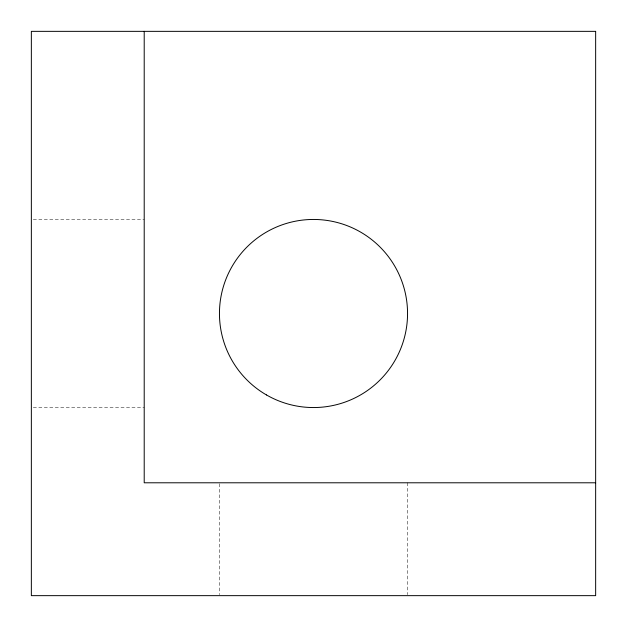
<?xml version="1.0" encoding="UTF-8"?>
<svg xmlns="http://www.w3.org/2000/svg" width="627" height="627" viewBox="0 0 627 627"><rect width="100%" height="100%" fill="white"/><g stroke="black" fill="none" stroke-linecap="round" stroke-linejoin="round"><path stroke-width="0.47" stroke-dasharray="3.13 2.35" d="M33.294 219.45L144.21 219.45M33.294 407.55L144.21 407.55M407.55 482.79L407.55 594.678M219.45 483.762L219.45 594.678"/><path stroke-width="0.94" d="M595.65 482.79L144.21 482.79L144.21 31.35M595.65 31.35L31.35 31.35L31.35 595.65L595.65 595.65L595.65 31.35M266.475 394.947A94.05 94.05 0 0 0 407.55 313.5A94.05 94.05 0 0 0 266.475 232.053A94.05 94.05 0 0 0 266.475 394.947"/></g></svg>
